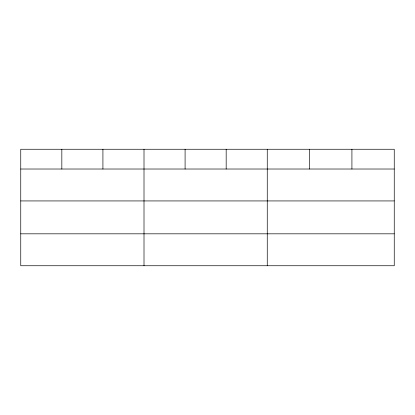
<?xml version="1.0" encoding="UTF-8"?>
<svg xmlns="http://www.w3.org/2000/svg" width="415" height="415" viewBox="0 0 415 415"><rect width="100%" height="100%" fill="white"/><g stroke="black" fill="none" stroke-linecap="round" stroke-linejoin="round"><path stroke-width="0.62" d="M394.25 200.933L394.25 149.26L20.75 149.26L20.75 265.74L394.25 265.74L394.25 200.933L20.75 200.933M20.75 169.019L394.25 169.019M20.75 233.821L394.25 233.821M351.92 149.26L351.92 169.019M309.59 149.26L309.59 169.019M267.26 149.26L267.26 265.74M226.175 149.26L226.175 169.019M185.09 149.26L185.09 169.019M144.005 149.26L144.005 265.74M102.92 149.26L102.92 169.019M61.835 149.26L61.835 169.019"/></g></svg>
